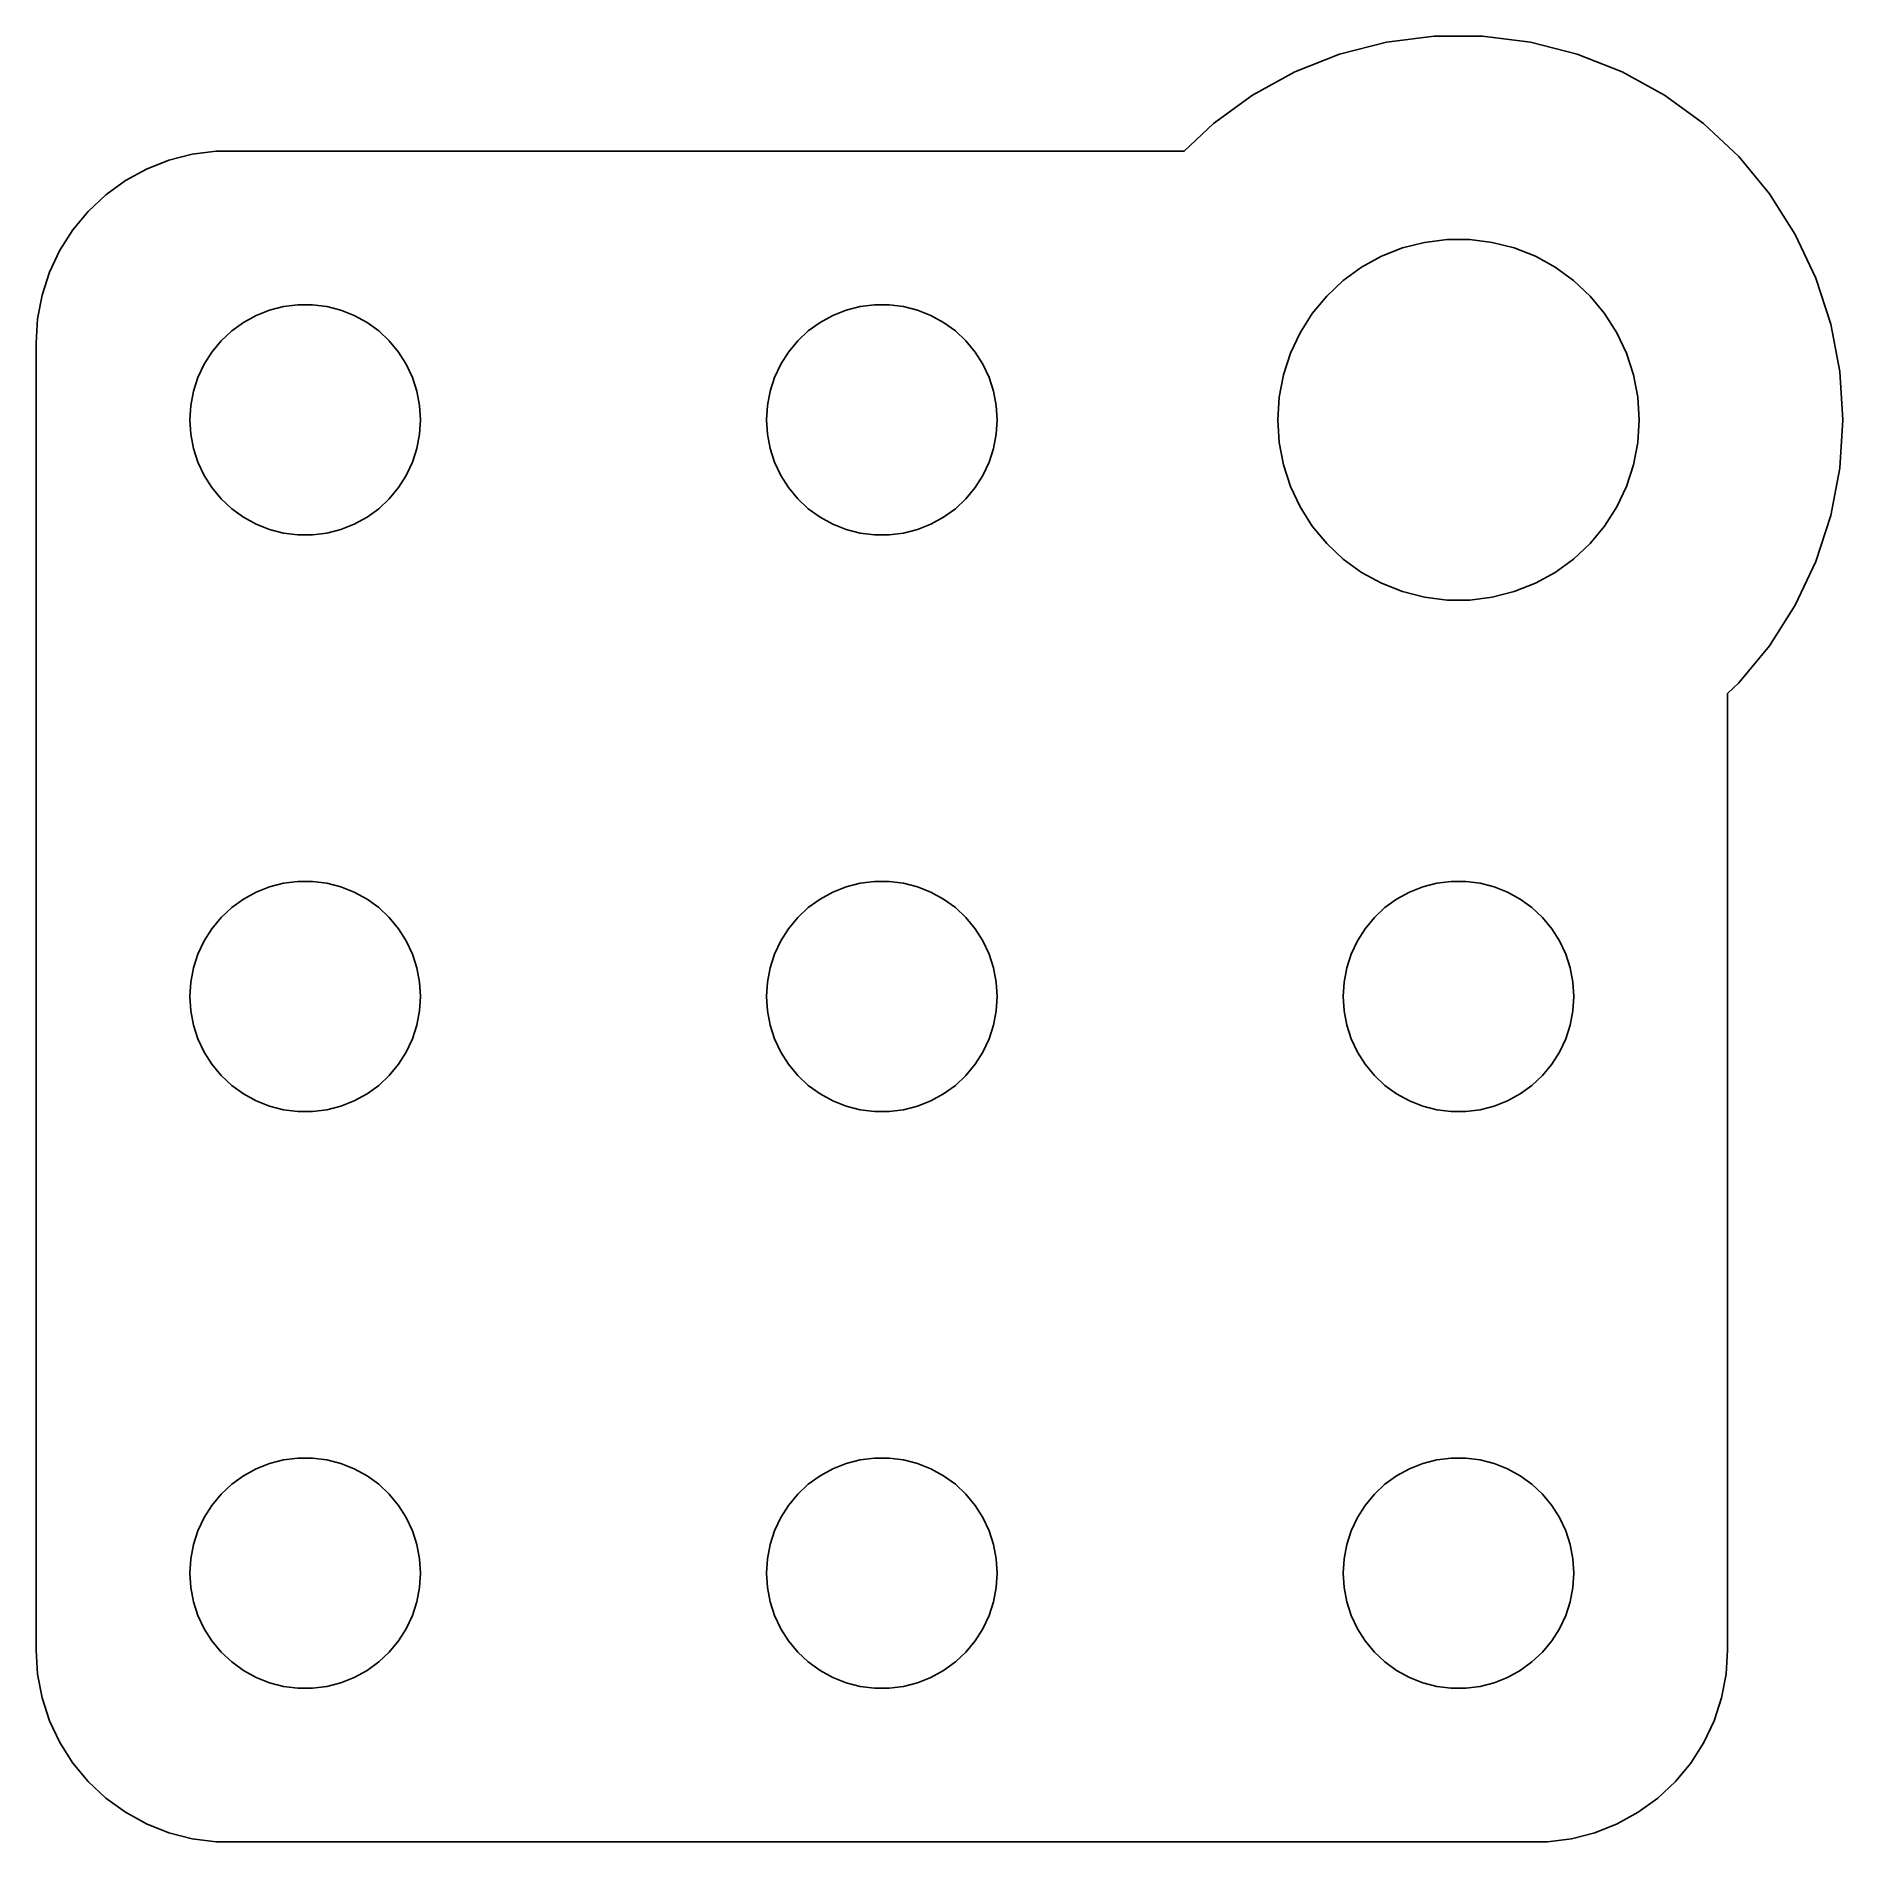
# Model space of a CAD drawing. Header units: metres. Extents: x -22 to 25, y 32 to 79.
import ezdxf

# ---------------------------------------------------------------- set-up
doc = ezdxf.new("R2010")
doc.units = ezdxf.units.M

msp = doc.modelspace()

# ---------------------------------------------------------------- linework, layer by layer
for p, q in [((14.3721, 78.9803), (13.1262, 78.8229)), ((15.6279, 78.9803), (14.3721, 78.9803)), ((16.8738, 78.8229), (15.6279, 78.9803)), ((11.9098, 78.5106), (10.7422, 78.0483)), ((13.1262, 78.8229), (11.9098, 78.5106)), ((18.0902, 78.5106), (16.8738, 78.8229)), ((19.2578, 78.0483), (18.0902, 78.5106)), ((10.7422, 78.0483), (9.64172, 77.4433)), ((20.3583, 77.4433), (19.2578, 78.0483)), ((9.64172, 77.4433), (8.62575, 76.7051)), ((21.3742, 76.7051), (20.3583, 77.4433)), ((8.62575, 76.7051), (7.86435, 75.9901)), ((22.2897, 75.8455), (21.3742, 76.7051)), ((-18.5451, 75.7553), (-19.1289, 75.5241)), ((-17.9369, 75.9114), (-18.5451, 75.7553)), ((-17.3139, 75.9901), (-17.9369, 75.9114)), ((7.86435, 75.9901), (-17.3139, 75.9901)), ((23.0902, 74.8779), (22.2897, 75.8455)), ((-19.6791, 75.2216), (-20.1871, 74.8526)), ((-19.1289, 75.5241), (-19.6791, 75.2216)), ((-20.1871, 74.8526), (-20.6448, 74.4227)), ((23.7631, 73.8175), (23.0902, 74.8779)), ((-20.6448, 74.4227), (-21.0451, 73.9389)), ((-21.0451, 73.9389), (-21.3815, 73.4088)), ((24.2978, 72.6812), (23.7631, 73.8175)), ((-21.3815, 73.4088), (-21.6489, 72.8406)), ((12.9988, 73.2527), (13.5476, 73.47)), ((13.5476, 73.47), (14.1193, 73.6167)), ((14.1193, 73.6167), (14.7049, 73.6907)), ((14.7049, 73.6907), (15.2951, 73.6907)), ((15.2951, 73.6907), (15.8807, 73.6167)), ((15.8807, 73.6167), (16.4524, 73.47)), ((16.4524, 73.47), (17.0012, 73.2527)), ((12.0041, 72.6214), (12.4816, 72.9683)), ((12.4816, 72.9683), (12.9988, 73.2527)), ((17.0012, 73.2527), (17.5184, 72.9683)), ((17.5184, 72.9683), (17.9959, 72.6214)), ((-21.6489, 72.8406), (-21.8429, 72.2434)), ((11.5738, 72.2174), (12.0041, 72.6214)), ((17.9959, 72.6214), (18.4261, 72.2174)), ((24.6858, 71.4869), (24.2978, 72.6812)), ((-21.8429, 72.2434), (-21.9606, 71.6267)), ((-15.927, 71.8532), (-15.5621, 71.9469)), ((-15.5621, 71.9469), (-15.1884, 71.9941)), ((-15.1884, 71.9941), (-14.8116, 71.9941)), ((-14.8116, 71.9941), (-14.4379, 71.9469)), ((-14.4379, 71.9469), (-14.0729, 71.8532)), ((-0.927048, 71.8532), (-0.562134, 71.9469)), ((-0.562134, 71.9469), (-0.18837, 71.9941)), ((-0.18837, 71.9941), (0.18837, 71.9941)), ((0.18837, 71.9941), (0.562134, 71.9469)), ((0.562134, 71.9469), (0.927048, 71.8532)), ((11.1976, 71.7626), (11.5738, 72.2174)), ((18.4261, 72.2174), (18.8024, 71.7626)), ((-21.9606, 71.6267), (-22, 71)), ((-16.9123, 71.3115), (-16.6075, 71.533)), ((-16.6075, 71.533), (-16.2773, 71.7145)), ((-16.2773, 71.7145), (-15.927, 71.8532)), ((-14.0729, 71.8532), (-13.7227, 71.7145)), ((-13.7227, 71.7145), (-13.3925, 71.533)), ((-13.3925, 71.533), (-13.0877, 71.3115)), ((-1.91226, 71.3115), (-1.60747, 71.533)), ((-1.60747, 71.533), (-1.27733, 71.7145)), ((-1.27733, 71.7145), (-0.927048, 71.8532)), ((0.927048, 71.8532), (1.27733, 71.7145)), ((1.27733, 71.7145), (1.60747, 71.533)), ((1.60747, 71.533), (1.91226, 71.3115)), ((10.8813, 71.2642), (11.1976, 71.7626)), ((18.8024, 71.7626), (19.1186, 71.2642)), ((24.9211, 70.2533), (24.6858, 71.4869)), ((-22, 71), (-22, 37)), ((-17.427, 70.7634), (-17.1869, 71.0536)), ((-17.1869, 71.0536), (-16.9123, 71.3115)), ((-13.0877, 71.3115), (-12.8131, 71.0536)), ((-12.8131, 71.0536), (-12.5729, 70.7634)), ((-2.42705, 70.7634), (-2.1869, 71.0536)), ((-2.1869, 71.0536), (-1.91226, 71.3115)), ((1.91226, 71.3115), (2.1869, 71.0536)), ((2.1869, 71.0536), (2.42705, 70.7634)), ((10.63, 70.7302), (10.8813, 71.2642)), ((19.1186, 71.2642), (19.3699, 70.7302)), ((-17.6289, 70.4453), (-17.427, 70.7634)), ((-12.5729, 70.7634), (-12.3711, 70.4453)), ((-2.62891, 70.4453), (-2.42705, 70.7634)), ((2.42705, 70.7634), (2.62891, 70.4453)), ((10.4476, 70.1688), (10.63, 70.7302)), ((19.3699, 70.7302), (19.5523, 70.1688)), ((-17.9057, 69.7461), (-17.7893, 70.1044)), ((-17.7893, 70.1044), (-17.6289, 70.4453)), ((-12.3711, 70.4453), (-12.2107, 70.1044)), ((-12.2107, 70.1044), (-12.0942, 69.7461)), ((-2.90575, 69.7461), (-2.78932, 70.1044)), ((-2.78932, 70.1044), (-2.62891, 70.4453)), ((2.62891, 70.4453), (2.78932, 70.1044)), ((2.78932, 70.1044), (2.90575, 69.7461)), ((10.3371, 69.5891), (10.4476, 70.1688)), ((19.5523, 70.1688), (19.6629, 69.5891)), ((25, 69), (24.9211, 70.2533)), ((-17.9763, 69.376), (-17.9057, 69.7461)), ((-12.0942, 69.7461), (-12.0237, 69.376)), ((-2.97633, 69.376), (-2.90575, 69.7461)), ((2.90575, 69.7461), (2.97633, 69.376)), ((10.3, 69), (10.3371, 69.5891)), ((19.6629, 69.5891), (19.7, 69)), ((-18, 69), (-17.9763, 69.376)), ((-12.0237, 69.376), (-12, 69)), ((-3, 69), (-2.97633, 69.376)), ((2.97633, 69.376), (3, 69)), ((-17.9763, 68.624), (-18, 69)), ((-17.9057, 68.2539), (-17.9763, 68.624)), ((-12.0237, 68.624), (-12.0942, 68.2539)), ((-12, 69), (-12.0237, 68.624)), ((-2.97633, 68.624), (-3, 69)), ((-2.90575, 68.2539), (-2.97633, 68.624)), ((2.97633, 68.624), (2.90575, 68.2539)), ((3, 69), (2.97633, 68.624)), ((10.3371, 68.4109), (10.3, 69)), ((19.7, 69), (19.6629, 68.4109)), ((24.9211, 67.7467), (25, 69)), ((-17.7893, 67.8956), (-17.9057, 68.2539)), ((-12.0942, 68.2539), (-12.2107, 67.8956)), ((-2.78932, 67.8956), (-2.90575, 68.2539)), ((2.90575, 68.2539), (2.78932, 67.8956)), ((10.4476, 67.8311), (10.3371, 68.4109)), ((19.6629, 68.4109), (19.5523, 67.8311)), ((-17.6289, 67.5547), (-17.7893, 67.8956)), ((-12.2107, 67.8956), (-12.3711, 67.5547)), ((-2.62891, 67.5547), (-2.78932, 67.8956)), ((2.78932, 67.8956), (2.62891, 67.5547)), ((10.63, 67.2698), (10.4476, 67.8311)), ((19.5523, 67.8311), (19.3699, 67.2698)), ((24.6858, 66.5131), (24.9211, 67.7467)), ((-17.427, 67.2366), (-17.6289, 67.5547)), ((-17.1869, 66.9464), (-17.427, 67.2366)), ((-12.5729, 67.2366), (-12.8131, 66.9464)), ((-12.3711, 67.5547), (-12.5729, 67.2366)), ((-2.42705, 67.2366), (-2.62891, 67.5547)), ((-2.1869, 66.9464), (-2.42705, 67.2366)), ((2.42705, 67.2366), (2.1869, 66.9464)), ((2.62891, 67.5547), (2.42705, 67.2366)), ((10.8813, 66.7357), (10.63, 67.2698)), ((19.3699, 67.2698), (19.1186, 66.7357)), ((-16.9123, 66.6884), (-17.1869, 66.9464)), ((-12.8131, 66.9464), (-13.0877, 66.6884)), ((-1.91226, 66.6884), (-2.1869, 66.9464)), ((2.1869, 66.9464), (1.91226, 66.6884)), ((-16.6075, 66.467), (-16.9123, 66.6884)), ((-16.2773, 66.2855), (-16.6075, 66.467)), ((-15.927, 66.1468), (-16.2773, 66.2855)), ((-13.7227, 66.2855), (-14.0729, 66.1468)), ((-13.3925, 66.467), (-13.7227, 66.2855)), ((-13.0877, 66.6884), (-13.3925, 66.467)), ((-1.60747, 66.467), (-1.91226, 66.6884)), ((-1.27733, 66.2855), (-1.60747, 66.467)), ((-0.927048, 66.1468), (-1.27733, 66.2855)), ((1.27733, 66.2855), (0.927048, 66.1468)), ((1.60747, 66.467), (1.27733, 66.2855)), ((1.91226, 66.6884), (1.60747, 66.467)), ((11.1976, 66.2374), (10.8813, 66.7357)), ((19.1186, 66.7357), (18.8024, 66.2374)), ((24.2978, 65.3187), (24.6858, 66.5131)), ((-15.5621, 66.0531), (-15.927, 66.1468)), ((-15.1884, 66.0059), (-15.5621, 66.0531)), ((-14.8116, 66.0059), (-15.1884, 66.0059)), ((-14.4379, 66.0531), (-14.8116, 66.0059)), ((-14.0729, 66.1468), (-14.4379, 66.0531)), ((-0.562134, 66.0531), (-0.927048, 66.1468)), ((-0.18837, 66.0059), (-0.562134, 66.0531)), ((0.18837, 66.0059), (-0.18837, 66.0059)), ((0.562134, 66.0531), (0.18837, 66.0059)), ((0.927048, 66.1468), (0.562134, 66.0531)), ((11.5738, 65.7826), (11.1976, 66.2374)), ((18.8024, 66.2374), (18.4261, 65.7826)), ((12.0041, 65.3786), (11.5738, 65.7826)), ((12.4816, 65.0316), (12.0041, 65.3786)), ((17.9959, 65.3786), (17.5184, 65.0316)), ((18.4261, 65.7826), (17.9959, 65.3786)), ((12.9988, 64.7473), (12.4816, 65.0316)), ((17.5184, 65.0316), (17.0012, 64.7473)), ((23.7631, 64.1824), (24.2978, 65.3187)), ((13.5476, 64.53), (12.9988, 64.7473)), ((14.1193, 64.3832), (13.5476, 64.53)), ((16.4524, 64.53), (15.8807, 64.3832)), ((17.0012, 64.7473), (16.4524, 64.53)), ((14.7049, 64.3093), (14.1193, 64.3832)), ((15.2951, 64.3093), (14.7049, 64.3093)), ((15.8807, 64.3832), (15.2951, 64.3093)), ((23.0902, 63.1221), (23.7631, 64.1824)), ((22.2897, 62.1545), (23.0902, 63.1221)), ((22, 61.8825), (22.2897, 62.1545)), ((22, 37), (22, 61.8825)), ((-15.927, 56.8532), (-15.5621, 56.9469)), ((-15.5621, 56.9469), (-15.1884, 56.9941)), ((-15.1884, 56.9941), (-14.8116, 56.9941)), ((-14.8116, 56.9941), (-14.4379, 56.9469)), ((-14.4379, 56.9469), (-14.0729, 56.8532)), ((-0.927048, 56.8532), (-0.562134, 56.9469)), ((-0.562134, 56.9469), (-0.18837, 56.9941)), ((-0.18837, 56.9941), (0.18837, 56.9941)), ((0.18837, 56.9941), (0.562134, 56.9469)), ((0.562134, 56.9469), (0.927048, 56.8532)), ((14.0729, 56.8532), (14.4379, 56.9469)), ((14.4379, 56.9469), (14.8116, 56.9941)), ((14.8116, 56.9941), (15.1884, 56.9941)), ((15.1884, 56.9941), (15.5621, 56.9469)), ((15.5621, 56.9469), (15.927, 56.8532)), ((-16.9123, 56.3115), (-16.6075, 56.533)), ((-16.6075, 56.533), (-16.2773, 56.7145)), ((-16.2773, 56.7145), (-15.927, 56.8532)), ((-14.0729, 56.8532), (-13.7227, 56.7145)), ((-13.7227, 56.7145), (-13.3925, 56.533)), ((-13.3925, 56.533), (-13.0877, 56.3115)), ((-1.91226, 56.3115), (-1.60747, 56.533)), ((-1.60747, 56.533), (-1.27733, 56.7145)), ((-1.27733, 56.7145), (-0.927048, 56.8532)), ((0.927048, 56.8532), (1.27733, 56.7145)), ((1.27733, 56.7145), (1.60747, 56.533)), ((1.60747, 56.533), (1.91226, 56.3115)), ((13.0877, 56.3115), (13.3925, 56.533)), ((13.3925, 56.533), (13.7227, 56.7145)), ((13.7227, 56.7145), (14.0729, 56.8532)), ((15.927, 56.8532), (16.2773, 56.7145)), ((16.2773, 56.7145), (16.6075, 56.533)), ((16.6075, 56.533), (16.9123, 56.3115)), ((-17.427, 55.7634), (-17.1869, 56.0536)), ((-17.1869, 56.0536), (-16.9123, 56.3115)), ((-13.0877, 56.3115), (-12.8131, 56.0536)), ((-12.8131, 56.0536), (-12.5729, 55.7634)), ((-2.42705, 55.7634), (-2.1869, 56.0536)), ((-2.1869, 56.0536), (-1.91226, 56.3115)), ((1.91226, 56.3115), (2.1869, 56.0536)), ((2.1869, 56.0536), (2.42705, 55.7634)), ((12.5729, 55.7634), (12.8131, 56.0536)), ((12.8131, 56.0536), (13.0877, 56.3115)), ((16.9123, 56.3115), (17.1869, 56.0536)), ((17.1869, 56.0536), (17.427, 55.7634)), ((-17.6289, 55.4453), (-17.427, 55.7634)), ((-12.5729, 55.7634), (-12.3711, 55.4453)), ((-2.62891, 55.4453), (-2.42705, 55.7634)), ((2.42705, 55.7634), (2.62891, 55.4453)), ((12.3711, 55.4453), (12.5729, 55.7634)), ((17.427, 55.7634), (17.6289, 55.4453)), ((-17.9057, 54.7461), (-17.7893, 55.1044)), ((-17.7893, 55.1044), (-17.6289, 55.4453)), ((-12.3711, 55.4453), (-12.2107, 55.1044)), ((-12.2107, 55.1044), (-12.0942, 54.7461)), ((-2.90575, 54.7461), (-2.78932, 55.1044)), ((-2.78932, 55.1044), (-2.62891, 55.4453)), ((2.62891, 55.4453), (2.78932, 55.1044)), ((2.78932, 55.1044), (2.90575, 54.7461)), ((12.0942, 54.7461), (12.2107, 55.1044)), ((12.2107, 55.1044), (12.3711, 55.4453)), ((17.6289, 55.4453), (17.7893, 55.1044)), ((17.7893, 55.1044), (17.9057, 54.7461)), ((-17.9763, 54.376), (-17.9057, 54.7461)), ((-12.0942, 54.7461), (-12.0237, 54.376)), ((-2.97633, 54.376), (-2.90575, 54.7461)), ((2.90575, 54.7461), (2.97633, 54.376)), ((12.0237, 54.376), (12.0942, 54.7461)), ((17.9057, 54.7461), (17.9763, 54.376)), ((-18, 54), (-17.9763, 54.376)), ((-12.0237, 54.376), (-12, 54)), ((-3, 54), (-2.97633, 54.376)), ((2.97633, 54.376), (3, 54)), ((12, 54), (12.0237, 54.376)), ((17.9763, 54.376), (18, 54)), ((-17.9763, 53.624), (-18, 54)), ((-17.9057, 53.2539), (-17.9763, 53.624)), ((-12.0237, 53.624), (-12.0942, 53.2539)), ((-12, 54), (-12.0237, 53.624)), ((-2.97633, 53.624), (-3, 54)), ((-2.90575, 53.2539), (-2.97633, 53.624)), ((2.97633, 53.624), (2.90575, 53.2539)), ((3, 54), (2.97633, 53.624)), ((12.0237, 53.624), (12, 54)), ((12.0942, 53.2539), (12.0237, 53.624)), ((17.9763, 53.624), (17.9057, 53.2539)), ((18, 54), (17.9763, 53.624)), ((-17.7893, 52.8956), (-17.9057, 53.2539)), ((-12.0942, 53.2539), (-12.2107, 52.8956)), ((-2.78932, 52.8956), (-2.90575, 53.2539)), ((2.90575, 53.2539), (2.78932, 52.8956)), ((12.2107, 52.8956), (12.0942, 53.2539)), ((17.9057, 53.2539), (17.7893, 52.8956)), ((-17.6289, 52.5547), (-17.7893, 52.8956)), ((-12.2107, 52.8956), (-12.3711, 52.5547)), ((-2.62891, 52.5547), (-2.78932, 52.8956)), ((2.78932, 52.8956), (2.62891, 52.5547)), ((12.3711, 52.5547), (12.2107, 52.8956)), ((17.7893, 52.8956), (17.6289, 52.5547)), ((-17.427, 52.2366), (-17.6289, 52.5547)), ((-17.1869, 51.9464), (-17.427, 52.2366)), ((-12.5729, 52.2366), (-12.8131, 51.9464)), ((-12.3711, 52.5547), (-12.5729, 52.2366)), ((-2.42705, 52.2366), (-2.62891, 52.5547)), ((-2.1869, 51.9464), (-2.42705, 52.2366)), ((2.42705, 52.2366), (2.1869, 51.9464)), ((2.62891, 52.5547), (2.42705, 52.2366)), ((12.5729, 52.2366), (12.3711, 52.5547)), ((12.8131, 51.9464), (12.5729, 52.2366)), ((17.427, 52.2366), (17.1869, 51.9464)), ((17.6289, 52.5547), (17.427, 52.2366)), ((-16.9123, 51.6885), (-17.1869, 51.9464)), ((-12.8131, 51.9464), (-13.0877, 51.6885)), ((-1.91226, 51.6885), (-2.1869, 51.9464)), ((2.1869, 51.9464), (1.91226, 51.6885)), ((13.0877, 51.6885), (12.8131, 51.9464)), ((17.1869, 51.9464), (16.9123, 51.6885)), ((-16.6075, 51.467), (-16.9123, 51.6885)), ((-16.2773, 51.2855), (-16.6075, 51.467)), ((-15.927, 51.1468), (-16.2773, 51.2855)), ((-13.7227, 51.2855), (-14.0729, 51.1468)), ((-13.3925, 51.467), (-13.7227, 51.2855)), ((-13.0877, 51.6885), (-13.3925, 51.467)), ((-1.60747, 51.467), (-1.91226, 51.6885)), ((-1.27733, 51.2855), (-1.60747, 51.467)), ((-0.927048, 51.1468), (-1.27733, 51.2855)), ((1.27733, 51.2855), (0.927048, 51.1468)), ((1.60747, 51.467), (1.27733, 51.2855)), ((1.91226, 51.6885), (1.60747, 51.467)), ((13.3925, 51.467), (13.0877, 51.6885)), ((13.7227, 51.2855), (13.3925, 51.467)), ((14.0729, 51.1468), (13.7227, 51.2855)), ((16.2773, 51.2855), (15.927, 51.1468)), ((16.6075, 51.467), (16.2773, 51.2855)), ((16.9123, 51.6885), (16.6075, 51.467)), ((-15.5621, 51.0531), (-15.927, 51.1468)), ((-15.1884, 51.0059), (-15.5621, 51.0531)), ((-14.8116, 51.0059), (-15.1884, 51.0059)), ((-14.4379, 51.0531), (-14.8116, 51.0059)), ((-14.0729, 51.1468), (-14.4379, 51.0531)), ((-0.562134, 51.0531), (-0.927048, 51.1468)), ((-0.18837, 51.0059), (-0.562134, 51.0531)), ((0.18837, 51.0059), (-0.18837, 51.0059)), ((0.562134, 51.0531), (0.18837, 51.0059)), ((0.927048, 51.1468), (0.562134, 51.0531)), ((14.4379, 51.0531), (14.0729, 51.1468)), ((14.8116, 51.0059), (14.4379, 51.0531)), ((15.1884, 51.0059), (14.8116, 51.0059)), ((15.5621, 51.0531), (15.1884, 51.0059)), ((15.927, 51.1468), (15.5621, 51.0531)), ((-16.2773, 41.7145), (-15.927, 41.8532)), ((-15.927, 41.8532), (-15.5621, 41.9469)), ((-15.5621, 41.9469), (-15.1884, 41.9941)), ((-15.1884, 41.9941), (-14.8116, 41.9941)), ((-14.8116, 41.9941), (-14.4379, 41.9469)), ((-14.4379, 41.9469), (-14.0729, 41.8532)), ((-14.0729, 41.8532), (-13.7227, 41.7145)), ((-1.27733, 41.7145), (-0.927048, 41.8532)), ((-0.927048, 41.8532), (-0.562134, 41.9469)), ((-0.562134, 41.9469), (-0.18837, 41.9941)), ((-0.18837, 41.9941), (0.18837, 41.9941)), ((0.18837, 41.9941), (0.562134, 41.9469)), ((0.562134, 41.9469), (0.927048, 41.8532)), ((0.927048, 41.8532), (1.27733, 41.7145)), ((13.7227, 41.7145), (14.0729, 41.8532)), ((14.0729, 41.8532), (14.4379, 41.9469)), ((14.4379, 41.9469), (14.8116, 41.9941)), ((14.8116, 41.9941), (15.1884, 41.9941)), ((15.1884, 41.9941), (15.5621, 41.9469)), ((15.5621, 41.9469), (15.927, 41.8532)), ((15.927, 41.8532), (16.2773, 41.7145)), ((-16.9123, 41.3116), (-16.6075, 41.533)), ((-16.6075, 41.533), (-16.2773, 41.7145)), ((-13.7227, 41.7145), (-13.3925, 41.533)), ((-13.3925, 41.533), (-13.0877, 41.3116)), ((-1.91226, 41.3116), (-1.60747, 41.533)), ((-1.60747, 41.533), (-1.27733, 41.7145)), ((1.27733, 41.7145), (1.60747, 41.533)), ((1.60747, 41.533), (1.91226, 41.3116)), ((13.0877, 41.3116), (13.3925, 41.533)), ((13.3925, 41.533), (13.7227, 41.7145)), ((16.2773, 41.7145), (16.6075, 41.533)), ((16.6075, 41.533), (16.9123, 41.3116)), ((-17.427, 40.7634), (-17.1869, 41.0536)), ((-17.1869, 41.0536), (-16.9123, 41.3116)), ((-13.0877, 41.3116), (-12.8131, 41.0536)), ((-12.8131, 41.0536), (-12.5729, 40.7634)), ((-2.42705, 40.7634), (-2.1869, 41.0536)), ((-2.1869, 41.0536), (-1.91226, 41.3116)), ((1.91226, 41.3116), (2.1869, 41.0536)), ((2.1869, 41.0536), (2.42705, 40.7634)), ((12.5729, 40.7634), (12.8131, 41.0536)), ((12.8131, 41.0536), (13.0877, 41.3116)), ((16.9123, 41.3116), (17.1869, 41.0536)), ((17.1869, 41.0536), (17.427, 40.7634)), ((-17.7893, 40.1044), (-17.6289, 40.4453)), ((-17.6289, 40.4453), (-17.427, 40.7634)), ((-12.5729, 40.7634), (-12.3711, 40.4453)), ((-12.3711, 40.4453), (-12.2107, 40.1044)), ((-2.78932, 40.1044), (-2.62891, 40.4453)), ((-2.62891, 40.4453), (-2.42705, 40.7634)), ((2.42705, 40.7634), (2.62891, 40.4453)), ((2.62891, 40.4453), (2.78932, 40.1044)), ((12.2107, 40.1044), (12.3711, 40.4453)), ((12.3711, 40.4453), (12.5729, 40.7634)), ((17.427, 40.7634), (17.6289, 40.4453)), ((17.6289, 40.4453), (17.7893, 40.1044)), ((-17.9057, 39.7461), (-17.7893, 40.1044)), ((-12.2107, 40.1044), (-12.0942, 39.7461)), ((-2.90575, 39.7461), (-2.78932, 40.1044)), ((2.78932, 40.1044), (2.90575, 39.7461)), ((12.0942, 39.7461), (12.2107, 40.1044)), ((17.7893, 40.1044), (17.9057, 39.7461)), ((-17.9763, 39.376), (-17.9057, 39.7461)), ((-12.0942, 39.7461), (-12.0237, 39.376)), ((-2.97633, 39.376), (-2.90575, 39.7461)), ((2.90575, 39.7461), (2.97633, 39.376)), ((12.0237, 39.376), (12.0942, 39.7461)), ((17.9057, 39.7461), (17.9763, 39.376)), ((-18, 39), (-17.9763, 39.376)), ((-12.0237, 39.376), (-12, 39)), ((-3, 39), (-2.97633, 39.376)), ((2.97633, 39.376), (3, 39)), ((12, 39), (12.0237, 39.376)), ((17.9763, 39.376), (18, 39)), ((-17.9763, 38.624), (-18, 39)), ((-17.9057, 38.2539), (-17.9763, 38.624)), ((-12.0237, 38.624), (-12.0942, 38.2539)), ((-12, 39), (-12.0237, 38.624)), ((-2.97633, 38.624), (-3, 39)), ((-2.90575, 38.2539), (-2.97633, 38.624)), ((2.97633, 38.624), (2.90575, 38.2539)), ((3, 39), (2.97633, 38.624)), ((12.0237, 38.624), (12, 39)), ((12.0942, 38.2539), (12.0237, 38.624)), ((17.9763, 38.624), (17.9057, 38.2539)), ((18, 39), (17.9763, 38.624)), ((-17.7893, 37.8956), (-17.9057, 38.2539)), ((-12.0942, 38.2539), (-12.2107, 37.8956)), ((-2.78932, 37.8956), (-2.90575, 38.2539)), ((2.90575, 38.2539), (2.78932, 37.8956)), ((12.2107, 37.8956), (12.0942, 38.2539)), ((17.9057, 38.2539), (17.7893, 37.8956)), ((-17.6289, 37.5547), (-17.7893, 37.8956)), ((-12.2107, 37.8956), (-12.3711, 37.5547)), ((-2.62891, 37.5547), (-2.78932, 37.8956)), ((2.78932, 37.8956), (2.62891, 37.5547)), ((12.3711, 37.5547), (12.2107, 37.8956)), ((17.7893, 37.8956), (17.6289, 37.5547)), ((-17.427, 37.2366), (-17.6289, 37.5547)), ((-17.1869, 36.9464), (-17.427, 37.2366)), ((-12.5729, 37.2366), (-12.8131, 36.9464)), ((-12.3711, 37.5547), (-12.5729, 37.2366)), ((-2.42705, 37.2366), (-2.62891, 37.5547)), ((-2.1869, 36.9464), (-2.42705, 37.2366)), ((2.42705, 37.2366), (2.1869, 36.9464)), ((2.62891, 37.5547), (2.42705, 37.2366)), ((12.5729, 37.2366), (12.3711, 37.5547)), ((12.8131, 36.9464), (12.5729, 37.2366)), ((17.427, 37.2366), (17.1869, 36.9464)), ((17.6289, 37.5547), (17.427, 37.2366)), ((-22, 37), (-21.9606, 36.3733)), ((-16.9123, 36.6885), (-17.1869, 36.9464)), ((-16.6075, 36.467), (-16.9123, 36.6885)), ((-13.0877, 36.6885), (-13.3925, 36.467)), ((-12.8131, 36.9464), (-13.0877, 36.6885)), ((-1.91226, 36.6885), (-2.1869, 36.9464)), ((-1.60747, 36.467), (-1.91226, 36.6885)), ((1.91226, 36.6885), (1.60747, 36.467)), ((2.1869, 36.9464), (1.91226, 36.6885)), ((13.0877, 36.6885), (12.8131, 36.9464)), ((13.3925, 36.467), (13.0877, 36.6885)), ((16.9123, 36.6885), (16.6075, 36.467)), ((17.1869, 36.9464), (16.9123, 36.6885)), ((21.9606, 36.3733), (22, 37)), ((-21.9606, 36.3733), (-21.8429, 35.7566)), ((-16.2773, 36.2855), (-16.6075, 36.467)), ((-15.927, 36.1468), (-16.2773, 36.2855)), ((-13.7227, 36.2855), (-14.0729, 36.1468)), ((-13.3925, 36.467), (-13.7227, 36.2855)), ((-1.27733, 36.2855), (-1.60747, 36.467)), ((-0.927048, 36.1468), (-1.27733, 36.2855)), ((1.27733, 36.2855), (0.927048, 36.1468)), ((1.60747, 36.467), (1.27733, 36.2855)), ((13.7227, 36.2855), (13.3925, 36.467)), ((14.0729, 36.1468), (13.7227, 36.2855)), ((16.2773, 36.2855), (15.927, 36.1468)), ((16.6075, 36.467), (16.2773, 36.2855)), ((21.8429, 35.7566), (21.9606, 36.3733)), ((-21.8429, 35.7566), (-21.6489, 35.1594)), ((-15.5621, 36.0531), (-15.927, 36.1468)), ((-15.1884, 36.0059), (-15.5621, 36.0531)), ((-14.8116, 36.0059), (-15.1884, 36.0059)), ((-14.4379, 36.0531), (-14.8116, 36.0059)), ((-14.0729, 36.1468), (-14.4379, 36.0531)), ((-0.562134, 36.0531), (-0.927048, 36.1468)), ((-0.18837, 36.0059), (-0.562134, 36.0531)), ((0.18837, 36.0059), (-0.18837, 36.0059)), ((0.562134, 36.0531), (0.18837, 36.0059)), ((0.927048, 36.1468), (0.562134, 36.0531)), ((14.4379, 36.0531), (14.0729, 36.1468)), ((14.8116, 36.0059), (14.4379, 36.0531)), ((15.1884, 36.0059), (14.8116, 36.0059)), ((15.5621, 36.0531), (15.1884, 36.0059)), ((15.927, 36.1468), (15.5621, 36.0531)), ((21.6489, 35.1594), (21.8429, 35.7566)), ((-21.6489, 35.1594), (-21.3815, 34.5912)), ((21.3815, 34.5912), (21.6489, 35.1594)), ((-21.3815, 34.5912), (-21.0451, 34.0611)), ((21.0451, 34.0611), (21.3815, 34.5912)), ((-21.0451, 34.0611), (-20.6448, 33.5773)), ((20.6448, 33.5773), (21.0451, 34.0611)), ((-20.6448, 33.5773), (-20.1871, 33.1474)), ((20.1871, 33.1474), (20.6448, 33.5773)), ((-20.1871, 33.1474), (-19.6791, 32.7784)), ((19.6791, 32.7784), (20.1871, 33.1474)), ((-19.6791, 32.7784), (-19.1289, 32.4759)), ((-19.1289, 32.4759), (-18.5451, 32.2447)), ((18.5451, 32.2447), (19.1289, 32.4759)), ((19.1289, 32.4759), (19.6791, 32.7784)), ((-18.5451, 32.2447), (-17.9369, 32.0886)), ((-17.9369, 32.0886), (-17.3139, 32.0099)), ((-17.3139, 32.0099), (17.3139, 32.0099)), ((17.3139, 32.0099), (17.9369, 32.0886)), ((17.9369, 32.0886), (18.5451, 32.2447))]:
    msp.add_line(p, q)

doc.saveas('drawing.dxf')
